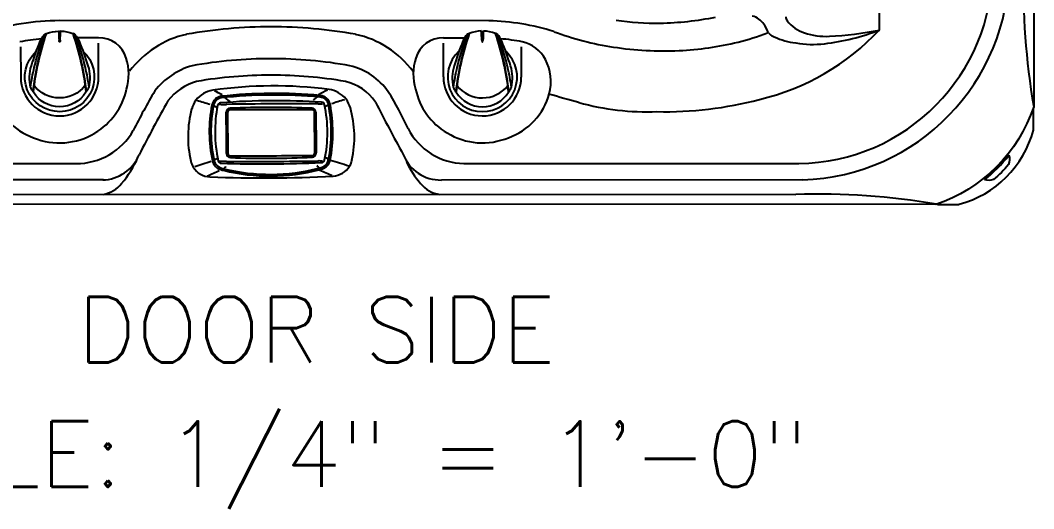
# Model space of a CAD drawing. Extents: x 939 to 1032, y 781 to 934.
# Drawn here: x 969.9 to 1031.7, y 780.6 to 810.4 of the extents above; entities that cross this region are included whole.
import ezdxf
from ezdxf.enums import TextEntityAlignment as Align

# ---------------------------------------------------------------- set-up
doc = ezdxf.new("R2010")
doc.units = 0
doc.header["$MEASUREMENT"] = 0
for name, color, linetype in [('1', 4, 'Continuous'), ('DIM', 3, 'Continuous'), ('Layer1', 3, 'Continuous')]:
    doc.layers.add(name, color=color, linetype=linetype)
doc.styles.add('SIMPLEX', font='simplex')

# ---------------------------------------------------------------- blocks, each defined once
blk = doc.blocks.new('2014DV')
at = {"layer": '1', "color": 4, "linetype": 'Continuous'}
for p, q in [((-0.809, 2.634), (-0.83, 2.634)), ((0.809, 2.634), (0.83, 2.634))]:
    blk.add_line(p, q, dxfattribs=at)
at = {"layer": '1', "color": 3, "linetype": 'Continuous'}
for centre, radius, start, end in [((14.921, -2.715), 16.638, 161.20382, 173.77239), ((15.559, -2.872), 17.268, 161.35772, 173.54387), ((2.626, 0.937), 3.923, 154.9337, 161.356), ((-18.175, 1.519), 18.155, 2.26488, 4.04802), ((19.002, 1.473), 18.984, 175.98773, 177.71702), ((-15.545, -2.869), 17.254, 6.45111, 18.6473), ((-14.924, -2.715), 16.638, 6.22761, 18.79618), ((-2.63, 0.937), 3.923, 18.644, 25.0663), ((15.772, -3.498), 17.797, 161.356, 166.75319), ((0.36, 2.242), 0.394, 180.75921, 192.15364), ((0, 2.165), 0.0256, 192.15364, 347.84636), ((-0.347, 2.239), 0.38, 347.84636, 358.58178), ((-15.776, -3.498), 17.797, 13.24681, 18.644), ((10.632, -2.289), 12.517, 166.75319, 172.40827), ((-10.636, -2.289), 12.517, 7.59173, 13.24681), ((0, 0.708), 1.986, 218.95806, 321.35227)]:
    blk.add_arc(centre, radius, start, end, dxfattribs=at)
at = {"layer": '1', "color": 4, "linetype": 'Continuous'}
for centre, radius, start, end in [((0.317, 1.551), 1.627, 140.14331, 157.36772), ((-0.87, 2.535), 0.0857, 112.48684, 136.56996), ((-2.484, 6.434), 4.134, 292.48684, 293.57767), ((0.09, 0.193), 2.613, 93.40126, 109.99587), ((0, 2.823), 0.0684, 198.36573, 341.63427), ((-0.09, 0.193), 2.612, 70.00373, 86.60007), ((0.158, 0.886), 1.882, 66.63131, 69.20275), ((0.871, 2.548), 0.0736, 39.21025, 62.77984), ((-0.321, 1.551), 1.627, 22.63228, 39.85669), ((13.837, -4.085), 16.275, 157.36772, 163.014), ((-13.841, -4.085), 16.275, 16.986, 22.63228), ((0, 0), 2.119, 132.47921, 47.06814), ((0.698, -0.072), 2.536, 163.014, 192.84824), ((-0.702, -0.072), 2.536, 347.15176, 16.986), ((-0.268, 0.036), 1.65, 203.98618, 215.0096), ((0, 0.051), 1.877, 211.52152, 328.47848), ((0.264, 0.036), 1.65, 324.9904, 336.01382)]:
    blk.add_arc(centre, radius, start, end, dxfattribs=at)
blk = doc.blocks.new('2014CH')
at = {"layer": '1', "color": 3, "linetype": 'Continuous'}
for p, q in [((-2.503, -0.003), (-2.503, 0.096)), ((2.503, -0.003), (2.503, 0.095)), ((-2.652, -0.154), (-2.733, -0.155)), ((2.652, -0.152), (2.733, -0.152)), ((-2.635, -2.663), (-2.717, -2.664)), ((-2.483, -2.912), (-2.483, -2.812)), ((2.52, -2.784), (2.521, -2.884)), ((2.669, -2.633), (2.752, -2.633)), ((-2.908, -3.688), (-2.894, -3.692)), ((-2.883, -3.589), (-2.889, -3.588)), ((2.833, -3.226), (2.787, -3.228)), ((2.955, -3.648), (2.942, -3.652))]:
    blk.add_line(p, q, dxfattribs=at)
at = {"layer": '1', "color": 2, "linetype": 'Continuous'}
for p, q in [((-2.652, -0.154), (-2.635, -2.663)), ((2.669, -2.633), (2.652, -0.152))]:
    blk.add_line(p, q, dxfattribs=at)
at = {"layer": '1', "color": 4, "linetype": 'Continuous'}
for centre, radius, start, end in [((0.166, -24.374), 25.833, 82.51033, 98.27938), ((3.328, -0.323), 1.575, 37.98355, 82.51033), ((-3.327, -0.369), 1.575, 98.29053, 142.80095), ((3.363, -0.296), 1.531, 15.68831, 37.98355), ((1.55, -1.645), 6.613, 165.13287, 192.97786), ((-3.364, -0.341), 1.528, 142.80095, 165.13287), ((4.834, -1.337), 8.25, 168.8473, 192.35688), ((-3.068, 0.231), 0.194, 94.86163, 171.7817), ((0.296, -43.241), 43.796, 86.35052, 94.42769), ((3.072, 0.28), 0.187, 8.04254, 86.35083), ((-4.772, -1.4), 8.209, 348.34416, 11.99146), ((-1.522, -1.668), 6.605, 347.81065, 15.68831), ((3.084, -3.033), 0.185, 266.20483, 352.29308), ((3.742, -2.805), 1.22, 328.8043, 347.81065), ((-3.708, -2.857), 1.217, 192.97786, 211.47796), ((-3.675, -2.837), 1.255, 211.47796, 267.77156), ((-3.023, -3.051), 0.209, 194.21982, 266.12466), ((-0.571, 82.671), 85.966, 268.3559, 272.42835), ((3.712, -2.787), 1.255, 273.01546, 328.8043), ((-0.519, 75.424), 79.58, 267.69195, 273.09507)]:
    blk.add_arc(centre, radius, start, end, dxfattribs=at)
at = {"layer": '1', "color": 3, "linetype": 'Continuous'}
for centre, radius, start, end in [((-2.934, 0.153), 0.683, 100.69074, 168.69256), ((-2.934, 0.153), 0.583, 100.69074, 168.69256), ((-52.76, -97.216), 110.034, 63.10473, 63.37435), ((0.206, -29.198), 30.2, 84.70574, 96.21073), ((0.206, -29.198), 30.1, 84.70574, 96.21073), ((-1.585, 2.236), 1.949, 230.73072, 242.32186), ((1.583, 2.157), 1.852, 302.86131, 311.59861), ((54.205, -96.729), 110.308, 117.40602, 117.71869), ((2.94, 0.206), 0.569, 11.27844, 84.98246), ((2.94, 0.206), 0.669, 11.27844, 84.98246), ((-76.911, -239.883), 251.108, 73.05212, 73.24422), ((4.49, -1.331), 8.255, 168.69256, 192.42473), ((4.49, -1.331), 8.155, 168.69256, 192.42473), ((-2.096, 2.832), 2.924, 241.80675, 245.70055), ((-2.887, 3.309), 2.984, 264.67843, 273.32133), ((-2.494, -0.143), 0.24, 92.28425, 181.96489), ((2.056, -300.026), 300.394, 89.84509, 90.90918), ((-0.007, -54.904), 55.056, 87.38721, 92.5986), ((2.492, -0.145), 0.241, 358.41473, 87.38721), ((2.93, 1.654), 1.288, 267.43294, 279.52158), ((2.167, 2.616), 2.655, 295.48829, 299.61542), ((-5.094, -1.396), 8.761, 349.19109, 11.27844), ((-5.094, -1.396), 8.861, 349.19109, 11.27844), ((80.951, -241.232), 253.652, 107.54956, 107.73646), ((-1046.657, -7.907), 1043.953, 0.287767, 0.425637), ((1056.566, 6.593), 1053.855, 180.366683, 180.501555), ((-2.863, -2.951), 0.625, 192.42473, 254.47243), ((-2.358, -4.664), 1.931, 119.46831, 124.93715), ((-2.474, -2.669), 0.243, 178.74851, 268.04054), ((-0.302, 54.997), 57.95, 267.84363, 272.79296), ((2.511, -2.643), 0.241, 272.59606, 2.4535), ((2.914, -2.925), 0.608, 295.38721, 349.19109), ((2.914, -2.925), 0.708, 295.38721, 349.19109), ((2.399, -4.64), 1.949, 56.0866, 61.0999), ((105.791, 323.771), 342.43, 252.641, 252.836), ((-108.997, 318.169), 338.131, 287.97679, 288.15098), ((-46.374, 90.352), 103.503, 294.24528, 294.68057), ((-2.863, -2.951), 0.725, 192.42473, 254.47243), ((-2.855, -6.127), 2.984, 87.29426, 95.93716), ((-2.029, 0.051), 3.841, 254.47243, 256.87424), ((-2.029, 0.051), 3.741, 254.47243, 256.87424), ((-0.055, 7.772), 11.81, 256.05623, 284.64972), ((-0.055, 7.772), 11.71, 256.05623, 284.64972), ((-1.832, -4.566), 1.435, 129.8495, 136.34189), ((-1.171, 297.244), 300.394, 269.70641, 270.7705), ((1.87, -4.526), 1.441, 43.41001, 50.48083), ((2.944, -4.409), 1.288, 81.09401, 93.18265), ((2.328, -1.202), 2.426, 283.83171, 290.53822), ((2.328, -1.202), 2.526, 283.83171, 290.53822), ((72.062, 147.616), 166.312, 245.45774, 245.7422)]:
    blk.add_arc(centre, radius, start, end, dxfattribs=at)
at = {"layer": '1', "color": 2, "linetype": 'Continuous'}
for centre, radius, start, end in [((-0.072, -957.729), 957.729, 89.845994, 90.14542), ((-2.502, -0.153), 0.15, 90.26442, 180.39476), ((2.502, -0.153), 0.15, 0.39473, 89.72391), ((-2.485, -2.662), 0.15, 180.3945, 270.44191), ((-37.408, 6738.683), 6741.585, 270.2968204, 270.3393484), ((2.519, -2.634), 0.15, 270.60913, 0.39469)]:
    blk.add_arc(centre, radius, start, end, dxfattribs=at)
blk = doc.blocks.new('2017 ENVOY NXT')
at = {"layer": '1', "linetype": 'Continuous'}
blk.add_lwpolyline([(93.03, 5.958, -0.234198), (87.058, -0.013), (5.95, 0.005, -0.232764), (0.03, 5.958), (0.03, 85.015, -0.234198), (6.001, 90.987), (87.058, 90.987, -0.234198), (93.03, 85.015)], format="xyb", close=True, dxfattribs=at)
at = {"layer": '1', "color": 4, "linetype": 'Continuous'}
blk.add_lwpolyline([(87.169, 0), (88.417, 0, 0.06455), (88.481, 0.008, 0.269989), (93.008, 4.534, 0.064627), (93.016, 4.598), (93.016, 5.848)], format="xyb", dxfattribs=at)
blk.add_lwpolyline([(90.024, 1.495, 0.052002), (91.521, 2.992, -0.145561), (91.497, 2.429, -0.041549), (90.582, 1.515, -0.138511)], format="xyb", close=True, dxfattribs=at)
at = {"layer": 'Layer1', "linetype": 'Continuous'}
for p, q in [((83.633, 10.622), (83.626, 15.303)), ((59.811, 11.203), (33.644, 11.208)), ((36.011, 10.152), (34.726, 10.15)), ((57.045, 10.154), (58.33, 10.152)), ((31.265, 9.602), (31.266, 7.763)), ((36.016, 7.782), (36.015, 9.831)), ((57.04, 7.784), (57.04, 9.833)), ((61.79, 9.605), (61.79, 7.766)), ((14.187, 2.492), (34.654, 2.487)), ((58.29, 2.489), (78.701, 2.488)), ((36.314, 1.491), (14.193, 1.491)), ((78.925, 1.493), (56.917, 1.487)), ((14.478, 0.619), (78.525, 0.602))]:
    blk.add_line(p, q, dxfattribs=at)
for centre, radius, start, end in [((78.53, 14.487), 12, 270.81796, 0.00011), ((78.53, 14.487), 13, 271.73988, 0.00008), ((135.083, 13.271), 42.684, 178.36775, 189.86438), ((33.644, -3.294), 14.503, 89.99985, 108.55771), ((59.413, -3.314), 14.523, 72.48364, 88.43157), ((70.021, 28.266), 17.21, 261.8213, 270.74648), ((69.916, 29.946), 18.892, 270.99978, 281.35178), ((75.57, 10.304), 1.223, 34.38854, 75.63232), ((78.478, 11.507), 0.569, 186.28935, 212.90351), ((79.563, 12.333), 1.931, 216.01514, 254.48788), ((46.481, -18.066), 28.894, 89.89651, 100.18091), ((46.579, -18.066), 28.894, 79.81909, 90.10349), ((70.185, 27.745), 18.362, 249.59962, 261.27632), ((72.9, 20.699), 14.702, 283.39439, 316.84839), ((73.81, 9.234), 3.281, 21.87213, 32.44241), ((78.57, 23.809), 14.11, 276.89525, 290.9953), ((79.55, 30.717), 20.49, 272.84879, 281.47165), ((33.658, -2.61), 12.76, 95.06328, 101.02478), ((36.06, 8.452), 1.701, 15.971, 91.64709), ((42.667, 4.598), 5.917, 102.61725, 143.51369), ((50.419, 4.571), 5.938, 36.49066, 77.68218), ((56.996, 8.454), 1.701, 88.36377, 164.03986), ((59.4, -2.608), 12.76, 78.98608, 84.94602), ((61.413, 7.889), 2.072, 27.27455, 78.16991), ((70.602, 27.862), 18.495, 272.48673, 283.80446), ((71.377, 24.647), 15.188, 283.85936, 290.88), ((77.138, 10.653), 0.344, 214.76775, 233.38011), ((77.772, 11.507), 1.408, 233.3987, 246.16845), ((78.999, 14.083), 4.261, 245.0617, 263.59269), ((80.372, 14.265), 4.018, 250.73858, 272.80461), ((70.463, 29.6), 20.237, 261.29404, 272.66583), ((79.553, 15.68), 5.922, 259.99766, 276.89525), ((34.775, 7.937), 3.081, 342.80279, 18.59136), ((46.481, -18.066), 26.948, 89.89651, 100.18091), ((46.579, -18.066), 26.948, 79.81909, 90.10349), ((58.281, 7.94), 3.081, 161.4195, 197.20806), ((60.781, 7.497), 2.814, 344.55488, 28.48243), ((42.957, 4.172), 4.461, 106.13275, 141.99686), ((50.43, 4.609), 3.955, 34.75731, 76.67692), ((33.641, 7.773), 2.375, 180.22892, 0.2288), ((42.962, 4.164), 3.47, 106.17465, 141.56863), ((46.514, -18.832), 26.714, 89.97031, 99.73767), ((46.545, -18.832), 26.714, 80.26233, 90.02969), ((50.421, 4.599), 2.968, 33.5641, 77.50024), ((59.415, 7.775), 2.375, 179.78205, 359.78193), ((33.722, 7.88), 4.086, 300.36815, 347.94396), ((70.715, -11.663), 36.377, 149.28103, 153.59762), ((36.607, -3.801), 20.13, 24.76115, 31.99205), ((59.334, 7.882), 4.086, 192.06689, 239.64271), ((33.366, 7.784), 3.943, 195.28641, 250.54052), ((139.283, -48.673), 113.283, 150.95741, 152.84627), ((180.67, 71.913), 143.665, 207.2018, 208.64034), ((59.69, 7.786), 3.943, 289.47033, 344.72445), ((-49.406, -408.767), 430.544, 74.54871, 74.80024), ((69.502, 21.422), 15.776, 254.54871, 272.02709), ((70.499, 28.638), 22.986, 268.90614, 284.63098), ((33.637, 7.878), 4.129, 247.4254, 301.39789), ((34.654, 6.487), 4, 269.99882, 330.4243), ((58.382, 6.412), 3.924, 207.0123, 268.6571), ((59.419, 7.881), 4.129, 238.61297, 292.58546), ((36.181, 3.982), 2.495, 271.93829, 337.47901), ((32.209, 5.635), 6.794, 320.09004, 336.0466), ((56.866, 3.931), 2.445, 201.05766, 271.19806), ((60.851, 5.635), 6.794, 206.69044, 219.90996), ((36.015, 2.37), 1.78, 279.24794, 322.07589), ((57.044, 2.37), 1.78, 217.92411, 262.94549), ((79.974, -40.603), 41.23, 80.03414, 92.01473)]:
    blk.add_arc(centre, radius, start, end, dxfattribs=at)
at = {"layer": '1', "color": 1, "linetype": 'Continuous', "xscale": -1}
blk.add_blockref('2014DV', (33.641, 7.773), dxfattribs=at)
at = {"layer": '1', "color": 1, "linetype": 'Continuous'}
for name, p in [('2014DV', (59.415, 7.775)), ('2014CH', (46.532, 5.768))]:
    blk.add_blockref(name, p, dxfattribs=at)

msp = doc.modelspace()

# ---------------------------------------------------------------- block references
at = {"layer": '1'}
msp.add_blockref('2017 ENVOY NXT', (938.654, 799.174), dxfattribs=at)

# ---------------------------------------------------------------- texts
at = {"layer": 'DIM', "style": 'SIMPLEX'}
for s, p in [('DOOR SIDE', (987.937, 789.536)), ('SCALE: 1/4" = 1\'-0"', (988.009, 781.943))]:
    msp.add_text(s, height=4, dxfattribs=at).set_placement(p, align=Align.CENTER)

doc.saveas('drawing.dxf')
